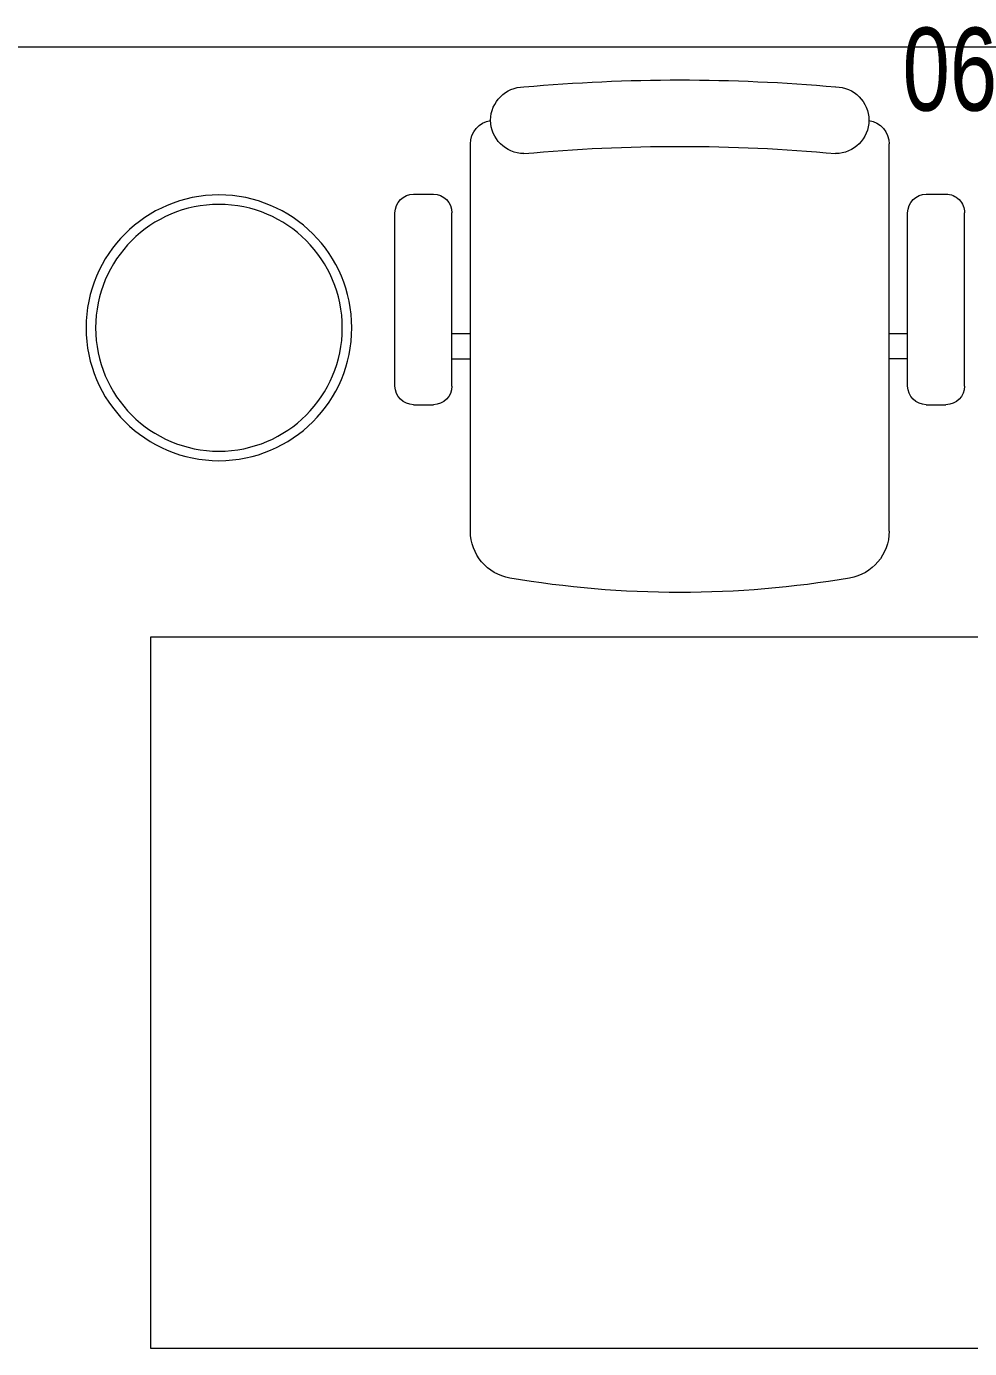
# Model space of a CAD drawing. Header units: inches. Extents: x -501855 to 57169, y -29325 to 19878.
# Drawn here: x 15924 to 16918, y -5539 to -4146 of the extents above; entities that cross this region are included whole.
import ezdxf

# ---------------------------------------------------------------- set-up
doc = ezdxf.new("R2010")
doc.units = ezdxf.units.IN
doc.header["$LTSCALE"] = 25
doc.header["$MEASUREMENT"] = 0
doc.linetypes.add('DASHDOT', pattern=[25.4, 12.7, -6.35, 0, -6.35])
doc.layers.get('0').update_dxf_attribs({"color": 8})
for name, color, linetype, lineweight in [('00-Ground Floor$0$72_EGR_EQP_TAG', 142, 'Continuous', 5), ('00-Ground Floor$0$LOADING', 253, 'Continuous', 5), ('00-Ground Floor$0$NEW Wall', 166, 'Continuous', 5), ('00-Ground Floor$0$Walls', 251, 'Continuous', 5), ('E-LITE-CLNG-CNDT', 6, 'DASHDOT', 35)]:
    doc.layers.add(name, color=color, linetype=linetype, lineweight=lineweight)
doc.styles.add('00-Ground Floor$0$X3G_ENTITY_257CFD', font='swisscl.ttf', dxfattribs={"height": 200})

# ---------------------------------------------------------------- blocks, each defined once
blk = doc.blocks.new('00-Ground Floor$0$WM00001-P')
at = {"layer": '00-Ground Floor$0$LOADING'}
for radius in [0.14, 0.13]:
    blk.add_circle((0, 0), radius, dxfattribs=at)
blk = doc.blocks.new('*X154')
at = {"color": 0}
for p, q in [((5, 3), (5, 3)), ((5, 3), (5, 3)), ((5, 3), (5, 3)), ((5, 3), (5, 3)), ((5, 3), (5, 3)), ((5, 3), (5, 3)), ((5, 3), (5, 3)), ((5, 3), (5, 3)), ((5, 3), (5, 3)), ((5, 3), (5, 3)), ((5, 3), (5, 3)), ((5, 3), (5, 3)), ((5, 3), (5, 3)), ((5, 3), (5, 3)), ((5, 3), (5, 3)), ((5, 3), (5, 3)), ((5, 3), (5, 3)), ((5, 3), (5, 3)), ((5, 3), (5, 3)), ((5, 3), (5, 3)), ((5, 3), (5, 3)), ((5, 3), (5, 3)), ((5, 3), (5, 3)), ((5, 3), (5, 3)), ((5, 3), (5, 3)), ((5, 3), (5, 3)), ((5, 3), (5, 3)), ((5, 3), (5, 3)), ((5, 3), (5, 3)), ((5, 3), (5, 3)), ((5, 3), (5, 3)), ((5, 3), (5, 3)), ((5, 3), (5, 3)), ((5, 3), (5, 3)), ((5, 3), (5, 3)), ((5, 3), (5, 3)), ((5, 3), (5, 3)), ((5, 3), (5, 3)), ((5, 3), (5, 3)), ((5, 3), (5, 3)), ((5, 3), (5, 3)), ((5, 3), (5, 3)), ((5, 3), (5, 3)), ((5, 3), (5, 3)), ((5, 3), (5, 3)), ((5, 3), (5, 3)), ((5, 3), (5, 3)), ((5, 3), (5, 3)), ((5, 3), (5, 3)), ((5, 3), (5, 3)), ((5, 3), (5, 3)), ((5, 3), (5, 3)), ((5, 3), (5, 3)), ((5, 3), (5, 3)), ((5, 3), (5, 3)), ((5, 3), (5, 3)), ((5, 3), (5, 3)), ((5, 3), (5, 3)), ((5, 3), (5, 3)), ((5, 3), (5, 3)), ((5, 3), (5, 3)), ((5, 3), (5, 3)), ((5, 3), (5, 3)), ((5, 3), (5, 3)), ((5, 3), (5, 3)), ((5, 3), (5, 3)), ((6, 3), (5, 3)), ((5, 3), (5, 3)), ((6, 3), (5, 3)), ((5, 3), (5, 3)), ((6, 3), (5, 3)), ((5, 3), (5, 3)), ((6, 3), (5, 3)), ((5, 3), (5, 3)), ((5, 3), (5, 3)), ((5, 3), (5, 3)), ((5, 3), (5, 3)), ((5, 3), (5, 3)), ((5, 3), (5, 3)), ((5, 3), (5, 3)), ((5, 3), (5, 3)), ((5, 3), (5, 3)), ((5, 3), (5, 3)), ((5, 3), (5, 3)), ((5, 3), (5, 3)), ((5, 3), (5, 3)), ((5, 3), (5, 3)), ((5, 3), (5, 3)), ((5, 3), (5, 3)), ((5, 3), (5, 3)), ((5, 3), (5, 3)), ((5, 3), (5, 3)), ((5, 3), (5, 3)), ((5, 3), (5, 3)), ((5, 3), (5, 3)), ((5, 3), (5, 3)), ((6, 3), (6, 3)), ((6, 3), (6, 3)), ((6, 3), (6, 3)), ((6, 3), (6, 3)), ((6, 3), (6, 3)), ((6, 3), (6, 3)), ((6, 3), (6, 3)), ((6, 3), (6, 3)), ((6, 3), (6, 3)), ((6, 3), (6, 3)), ((6, 3), (6, 3)), ((6, 3), (6, 3)), ((6, 3), (6, 3)), ((6, 3), (6, 3)), ((6, 3), (6, 3)), ((6, 3), (6, 3)), ((6, 3), (6, 3)), ((6, 3), (6, 3)), ((6, 3), (6, 3)), ((6, 3), (6, 3)), ((6, 3), (6, 3)), ((6, 3), (6, 3)), ((6, 3), (6, 3)), ((6, 3), (6, 3)), ((6, 3), (6, 3)), ((6, 3), (6, 3)), ((6, 3), (6, 3)), ((6, 3), (6, 3)), ((6, 3), (6, 3)), ((6, 3), (6, 3)), ((6, 3), (6, 3)), ((6, 3), (6, 3)), ((6, 3), (6, 3)), ((6, 3), (6, 3)), ((6, 3), (6, 3)), ((6, 3), (6, 3)), ((6, 3), (6, 3)), ((6, 3), (6, 3)), ((6, 3), (6, 3)), ((6, 3), (6, 3)), ((6, 3), (6, 3)), ((6, 3), (6, 3)), ((6, 3), (6, 3)), ((6, 3), (6, 3)), ((6, 3), (6, 3)), ((6, 3), (6, 3)), ((6, 3), (6, 3)), ((6, 3), (6, 3)), ((6, 3), (6, 3)), ((6, 3), (6, 3)), ((6, 3), (6, 3)), ((6, 3), (6, 3)), ((6, 3), (6, 3)), ((6, 3), (6, 3)), ((6, 3), (6, 3)), ((6, 3), (6, 3)), ((6, 3), (6, 3)), ((6, 3), (6, 3)), ((6, 3), (6, 3)), ((6, 3), (6, 3)), ((6, 3), (6, 3)), ((6, 3), (6, 3)), ((6, 3), (6, 3)), ((6, 3), (6, 3)), ((6, 3), (6, 3)), ((6, 3), (6, 3)), ((6, 3), (6, 3)), ((6, 3), (6, 3)), ((6, 3), (6, 3)), ((6, 3), (6, 3)), ((6, 3), (6, 3)), ((6, 3), (6, 3)), ((6, 3), (6, 3)), ((6, 3), (6, 3)), ((6, 3), (6, 3)), ((6, 3), (6, 3)), ((6, 3), (6, 3)), ((6, 3), (6, 3)), ((6, 3), (6, 3)), ((6, 3), (6, 3)), ((6, 3), (6, 3)), ((6, 3), (6, 3)), ((6, 3), (6, 3)), ((6, 3), (6, 3)), ((6, 3), (6, 3)), ((6, 3), (6, 3)), ((6, 3), (6, 3)), ((6, 3), (6, 3)), ((6, 3), (6, 3)), ((6, 3), (6, 3)), ((6, 3), (6, 3)), ((6, 3), (6, 3)), ((6, 3), (6, 3)), ((6, 3), (6, 3)), ((6, 3), (6, 3)), ((6, 3), (6, 3)), ((6, 3), (6, 3)), ((6, 3), (6, 3)), ((6, 3), (6, 3)), ((6, 3), (6, 3)), ((6, 3), (6, 3)), ((6, 3), (6, 3)), ((6, 3), (6, 3)), ((6, 3), (6, 3)), ((6, 3), (6, 3)), ((6, 3), (6, 3)), ((6, 3), (6, 3)), ((6, 3), (6, 3)), ((6, 3), (6, 3)), ((6, 3), (6, 3)), ((6, 3), (6, 3)), ((6, 3), (6, 3)), ((6, 3), (6, 3)), ((6, 3), (6, 3)), ((6, 3), (6, 3)), ((6, 3), (6, 3)), ((6, 3), (6, 3)), ((6, 3), (6, 3)), ((6, 3), (6, 3)), ((6, 3), (6, 3)), ((6, 3), (6, 3)), ((6, 3), (6, 3)), ((6, 3), (6, 3)), ((6, 3), (6, 3)), ((6, 3), (6, 3)), ((6, 3), (6, 3)), ((6, 3), (6, 3)), ((6, 3), (6, 3)), ((6, 3), (6, 3)), ((6, 3), (6, 3)), ((6, 3), (6, 3)), ((6, 3), (6, 3)), ((6, 3), (6, 3)), ((6, 3), (6, 3)), ((6, 3), (6, 3)), ((6, 3), (6, 3)), ((6, 3), (6, 3)), ((6, 3), (6, 3)), ((6, 3), (6, 3)), ((6, 3), (6, 3)), ((6, 3), (6, 3)), ((6, 3), (6, 3)), ((6, 3), (6, 3)), ((6, 3), (6, 3)), ((6, 3), (6, 3)), ((6, 3), (6, 3)), ((6, 3), (6, 3)), ((6, 3), (6, 3)), ((6, 3), (6, 3)), ((6, 3), (6, 3)), ((6, 3), (6, 3)), ((6, 3), (6, 3)), ((6, 3), (6, 3)), ((6, 3), (6, 3)), ((6, 3), (6, 3)), ((6, 3), (6, 3)), ((6, 3), (6, 3)), ((6, 3), (6, 3)), ((6, 3), (6, 3)), ((6, 3), (6, 3)), ((6, 3), (6, 3)), ((6, 3), (6, 3)), ((6, 3), (6, 3)), ((6, 3), (6, 3)), ((6, 3), (6, 3)), ((6, 3), (6, 3)), ((6, 3), (6, 3)), ((6, 3), (6, 3)), ((6, 3), (6, 3)), ((6, 3), (6, 3)), ((6, 3), (6, 3)), ((6, 3), (6, 3)), ((6, 3), (6, 3)), ((6, 3), (6, 3)), ((6, 3), (6, 3)), ((6, 3), (6, 3)), ((6, 3), (6, 3)), ((6, 3), (6, 3)), ((6, 3), (6, 3)), ((6, 3), (6, 3)), ((6, 3), (6, 3)), ((6, 3), (6, 3)), ((6, 3), (6, 3)), ((6, 3), (6, 3)), ((6, 3), (6, 3)), ((6, 3), (6, 3)), ((6, 3), (6, 3)), ((6, 3), (6, 3)), ((6, 3), (6, 3)), ((6, 3), (6, 3)), ((6, 3), (6, 3)), ((6, 3), (6, 3)), ((6, 3), (6, 3)), ((6, 3), (6, 3)), ((6, 3), (6, 3)), ((6, 3), (6, 3)), ((6, 3), (6, 3)), ((6, 3), (6, 3)), ((6, 3), (6, 3)), ((6, 3), (6, 3)), ((6, 3), (6, 3)), ((6, 3), (6, 3)), ((6, 3), (6, 3)), ((6, 3), (6, 3)), ((6, 3), (5, 3)), ((6, 3), (5, 3)), ((6, 3), (5, 3)), ((6, 3), (5, 3)), ((6, 3), (5, 3)), ((6, 3), (6, 3)), ((6, 3), (6, 3)), ((6, 3), (6, 3)), ((6, 3), (6, 3)), ((6, 3), (6, 3)), ((6, 3), (6, 3)), ((6, 3), (6, 3)), ((6, 3), (6, 3)), ((6, 3), (6, 3)), ((6, 3), (6, 3)), ((6, 3), (6, 3)), ((6, 3), (6, 3)), ((6, 3), (6, 3)), ((6, 3), (6, 3)), ((6, 3), (6, 3)), ((6, 3), (6, 3)), ((6, 3), (6, 3)), ((6, 3), (6, 3)), ((6, 3), (6, 3)), ((6, 3), (6, 3)), ((6, 3), (6, 3)), ((6, 3), (6, 3)), ((6, 3), (6, 3)), ((6, 3), (6, 3)), ((6, 3), (6, 3)), ((6, 3), (6, 3)), ((6, 3), (6, 3)), ((6, 3), (6, 3)), ((6, 3), (6, 3)), ((6, 3), (6, 3)), ((6, 3), (6, 3)), ((6, 3), (6, 3)), ((6, 3), (6, 3)), ((6, 3), (6, 3)), ((6, 3), (6, 3)), ((6, 3), (6, 3)), ((6, 3), (6, 3)), ((6, 3), (6, 3)), ((6, 3), (6, 3)), ((6, 3), (6, 3)), ((6, 3), (6, 3)), ((6, 3), (6, 3)), ((6, 3), (6, 3)), ((6, 3), (6, 3)), ((6, 3), (6, 3)), ((6, 3), (6, 3)), ((6, 3), (6, 3)), ((6, 3), (6, 3)), ((6, 3), (6, 3)), ((6, 3), (6, 3)), ((6, 3), (6, 3)), ((6, 3), (6, 3)), ((6, 3), (6, 3)), ((6, 3), (6, 3)), ((6, 3), (6, 3)), ((6, 3), (6, 3)), ((6, 3), (6, 3)), ((6, 3), (6, 3)), ((6, 3), (6, 3)), ((6, 3), (6, 3)), ((6, 3), (6, 3)), ((6, 3), (6, 3)), ((6, 3), (6, 3)), ((6, 3), (6, 3)), ((6, 3), (6, 3)), ((6, 3), (6, 3)), ((6, 3), (6, 3)), ((6, 3), (6, 3)), ((6, 3), (6, 3)), ((6, 3), (6, 3)), ((6, 3), (6, 3)), ((6, 3), (6, 3)), ((6, 3), (6, 3)), ((6, 3), (6, 3)), ((6, 3), (6, 3)), ((6, 3), (6, 3)), ((6, 3), (6, 3)), ((6, 3), (6, 3)), ((6, 3), (6, 3)), ((6, 3), (6, 3)), ((6, 3), (6, 3)), ((6, 3), (6, 3)), ((6, 3), (6, 3)), ((6, 3), (6, 3)), ((6, 3), (6, 3)), ((6, 3), (6, 3)), ((6, 3), (6, 3)), ((6, 3), (6, 3)), ((6, 3), (6, 3)), ((6, 3), (6, 3)), ((6, 3), (6, 3)), ((6, 3), (6, 3)), ((6, 3), (6, 3)), ((6, 3), (6, 3)), ((6, 3), (6, 3)), ((6, 3), (6, 3)), ((6, 3), (6, 3)), ((6, 3), (6, 3)), ((6, 3), (6, 3)), ((6, 3), (6, 3)), ((6, 3), (6, 3)), ((6, 3), (6, 3)), ((6, 3), (6, 3)), ((6, 3), (6, 3)), ((6, 3), (6, 3)), ((6, 3), (6, 3)), ((6, 3), (6, 3)), ((6, 3), (6, 3)), ((6, 3), (6, 3)), ((6, 3), (6, 3)), ((6, 3), (6, 3)), ((6, 3), (6, 3)), ((6, 3), (6, 3)), ((6, 3), (6, 3)), ((6, 3), (6, 3)), ((6, 3), (6, 3)), ((6, 3), (6, 3)), ((6, 3), (6, 3)), ((6, 3), (6, 3)), ((6, 3), (6, 3)), ((6, 3), (6, 3)), ((6, 3), (6, 3)), ((6, 3), (6, 3)), ((6, 3), (6, 3)), ((6, 3), (6, 3)), ((6, 3), (6, 3)), ((6, 3), (6, 3)), ((6, 3), (6, 3)), ((6, 3), (6, 3)), ((6, 3), (6, 3)), ((6, 3), (6, 3)), ((6, 3), (6, 3)), ((6, 3), (6, 3)), ((6, 3), (6, 3)), ((6, 3), (6, 3)), ((6, 3), (6, 3)), ((6, 3), (6, 3)), ((6, 3), (6, 3)), ((6, 3), (6, 3)), ((6, 3), (6, 3)), ((6, 3), (6, 3)), ((6, 3), (6, 3)), ((6, 3), (6, 3)), ((6, 3), (6, 3)), ((6, 3), (6, 3)), ((6, 3), (6, 3)), ((6, 3), (6, 3)), ((6, 3), (6, 3)), ((6, 3), (6, 3)), ((6, 3), (6, 3)), ((6, 3), (6, 3)), ((6, 3), (6, 3)), ((6, 3), (6, 3)), ((6, 3), (6, 3)), ((6, 3), (6, 3)), ((6, 3), (6, 3)), ((6, 3), (6, 3)), ((6, 3), (6, 3)), ((6, 3), (6, 3)), ((6, 3), (6, 3)), ((6, 3), (6, 3)), ((6, 3), (6, 3)), ((6, 3), (6, 3)), ((6, 3), (6, 3)), ((6, 3), (6, 3)), ((6, 3), (6, 3)), ((6, 3), (6, 3)), ((6, 3), (6, 3)), ((6, 3), (6, 3)), ((6, 3), (6, 3)), ((6, 3), (6, 3)), ((6, 3), (6, 3)), ((6, 3), (6, 3)), ((6, 3), (6, 3)), ((6, 3), (6, 3)), ((6, 3), (6, 3)), ((6, 3), (6, 3)), ((6, 3), (6, 3)), ((6, 3), (6, 3)), ((6, 3), (6, 3)), ((6, 3), (6, 3)), ((6, 3), (6, 3)), ((6, 3), (6, 3)), ((6, 3), (6, 3)), ((6, 3), (6, 3)), ((6, 3), (6, 3)), ((6, 3), (6, 3)), ((6, 3), (6, 3)), ((6, 3), (6, 3)), ((6, 3), (6, 3)), ((6, 3), (6, 3)), ((6, 3), (6, 3)), ((6, 3), (6, 3)), ((6, 3), (6, 3)), ((6, 3), (6, 3)), ((6, 3), (6, 3)), ((6, 3), (6, 3)), ((6, 3), (6, 3)), ((6, 3), (6, 3)), ((6, 3), (6, 3)), ((6, 3), (6, 3)), ((6, 3), (6, 3)), ((6, 3), (6, 3)), ((6, 3), (6, 3)), ((6, 3), (6, 3)), ((6, 3), (6, 3)), ((6, 3), (6, 3)), ((6, 3), (6, 3)), ((6, 3), (6, 3)), ((6, 3), (6, 3)), ((6, 3), (6, 3)), ((6, 3), (6, 3)), ((6, 3), (6, 3)), ((6, 3), (6, 3)), ((6, 3), (6, 3)), ((6, 3), (6, 3)), ((6, 3), (6, 3)), ((6, 3), (6, 3)), ((6, 3), (6, 3)), ((6, 3), (6, 3)), ((6, 3), (6, 3)), ((6, 3), (6, 3)), ((6, 3), (6, 3)), ((6, 3), (6, 3)), ((6, 3), (6, 3)), ((6, 3), (6, 3)), ((6, 3), (6, 3)), ((6, 3), (6, 3)), ((6, 3), (6, 3)), ((6, 3), (6, 3)), ((6, 3), (6, 3)), ((6, 3), (6, 3)), ((6, 3), (6, 3)), ((6, 3), (6, 3)), ((6, 3), (6, 3)), ((6, 3), (6, 3)), ((6, 3), (6, 3)), ((6, 3), (6, 3)), ((6, 3), (6, 3)), ((6, 3), (6, 3)), ((6, 3), (6, 3)), ((6, 3), (6, 3)), ((6, 3), (6, 3)), ((6, 3), (6, 3)), ((6, 3), (6, 3)), ((6, 3), (6, 3)), ((6, 3), (6, 3)), ((6, 3), (6, 3)), ((6, 3), (6, 3)), ((6, 3), (6, 3)), ((6, 3), (6, 3)), ((6, 3), (6, 3)), ((6, 3), (6, 3)), ((6, 3), (6, 3)), ((6, 3), (6, 3)), ((6, 3), (6, 3)), ((6, 3), (6, 3)), ((6, 3), (6, 3)), ((6, 3), (6, 3)), ((6, 3), (6, 3)), ((6, 3), (6, 3)), ((6, 3), (6, 3)), ((6, 3), (6, 3)), ((6, 3), (6, 3)), ((6, 3), (6, 3)), ((6, 3), (6, 3)), ((6, 3), (6, 3)), ((6, 3), (6, 3)), ((6, 3), (6, 3)), ((6, 3), (6, 3)), ((6, 3), (6, 3)), ((6, 3), (6, 3)), ((6, 3), (6, 3)), ((6, 3), (6, 3)), ((6, 3), (6, 3)), ((6, 3), (6, 3)), ((6, 3), (6, 3)), ((6, 3), (6, 3)), ((6, 3), (6, 3)), ((6, 3), (6, 3)), ((6, 3), (6, 3)), ((6, 3), (6, 3)), ((6, 3), (6, 3)), ((6, 3), (6, 3)), ((6, 3), (6, 3)), ((6, 3), (6, 3)), ((6, 3), (6, 3)), ((6, 3), (6, 3)), ((6, 3), (6, 3)), ((6, 3), (6, 3)), ((6, 3), (6, 3)), ((6, 3), (6, 3)), ((6, 3), (6, 3)), ((6, 3), (6, 3)), ((6, 3), (6, 3)), ((6, 3), (6, 3)), ((6, 3), (6, 3)), ((6, 3), (6, 3)), ((6, 3), (6, 3)), ((6, 3), (6, 3)), ((6, 3), (6, 3)), ((6, 3), (6, 3)), ((6, 3), (6, 3)), ((6, 3), (6, 3)), ((6, 3), (6, 3)), ((6, 3), (6, 3)), ((6, 3), (6, 3)), ((6, 3), (6, 3)), ((6, 3), (6, 3)), ((6, 3), (6, 3)), ((6, 3), (6, 3)), ((6, 3), (6, 3)), ((6, 3), (6, 3)), ((6, 3), (6, 3)), ((6, 3), (6, 3)), ((6, 3), (6, 3)), ((6, 3), (6, 3))]:
    blk.add_line(p, q, dxfattribs=at)
blk = doc.blocks.new('*X155')
at = {"color": 0}
for p, q in [((13, 1), (13, 1)), ((13, 1), (13, 1)), ((13, 1), (13, 1)), ((13, 1), (13, 1)), ((13, 1), (13, 1)), ((13, 1), (13, 1)), ((13, 1), (13, 1)), ((13, 1), (13, 1)), ((13, 1), (13, 1)), ((13, 1), (13, 1)), ((13, 1), (13, 1)), ((13, 1), (13, 1)), ((13, 1), (13, 1)), ((13, 1), (13, 1)), ((13, 1), (13, 1)), ((13, 1), (14, 1)), ((13, 1), (14, 1)), ((13, 1), (14, 1)), ((13, 1), (13, 1)), ((13, 1), (13, 1)), ((13, 1), (13, 1)), ((13, 1), (13, 1)), ((13, 1), (13, 1)), ((13, 1), (13, 1)), ((13, 1), (13, 1)), ((13, 1), (13, 1)), ((13, 1), (13, 1)), ((13, 1), (13, 1)), ((13, 1), (13, 1)), ((13, 1), (13, 1)), ((13, 1), (13, 1)), ((13, 1), (13, 1)), ((13, 1), (13, 1)), ((13, 1), (13, 1)), ((13, 1), (13, 1)), ((13, 1), (13, 1)), ((13, 1), (13, 1)), ((13, 1), (13, 1)), ((13, 1), (13, 1)), ((13, 1), (13, 1)), ((13, 1), (13, 1)), ((13, 1), (13, 1)), ((13, 1), (13, 1)), ((13, 1), (13, 1)), ((13, 1), (13, 1)), ((13, 1), (13, 1)), ((13, 1), (13, 1)), ((13, 1), (13, 1)), ((13, 1), (13, 1)), ((13, 1), (13, 1)), ((13, 1), (13, 1)), ((13, 1), (13, 1)), ((13, 1), (13, 1)), ((13, 1), (13, 1)), ((13, 1), (13, 1)), ((13, 1), (13, 1)), ((13, 1), (13, 1)), ((13, 1), (13, 1)), ((13, 1), (13, 1)), ((13, 1), (13, 1)), ((13, 1), (13, 1)), ((13, 1), (13, 1)), ((13, 1), (13, 1)), ((13, 1), (13, 1)), ((13, 1), (13, 1)), ((13, 1), (13, 1)), ((13, 1), (13, 1)), ((13, 1), (13, 1)), ((13, 1), (13, 1)), ((13, 1), (13, 1)), ((13, 1), (13, 1)), ((13, 1), (13, 1)), ((13, 1), (13, 1)), ((13, 1), (13, 1)), ((13, 1), (13, 1)), ((13, 1), (13, 1)), ((13, 1), (13, 1)), ((13, 1), (13, 1)), ((13, 1), (13, 1)), ((13, 1), (13, 1)), ((13, 1), (13, 1)), ((13, 1), (13, 1)), ((13, 1), (13, 1)), ((13, 1), (13, 1)), ((13, 1), (13, 1)), ((13, 1), (13, 1)), ((13, 1), (13, 1)), ((13, 1), (13, 1)), ((13, 1), (13, 1)), ((13, 1), (13, 1)), ((13, 1), (13, 1)), ((13, 1), (13, 1)), ((13, 1), (13, 1)), ((13, 1), (13, 1)), ((13, 1), (13, 1)), ((13, 1), (13, 1)), ((13, 1), (13, 1)), ((13, 1), (13, 1)), ((13, 1), (13, 1)), ((13, 1), (13, 1)), ((13, 1), (13, 1)), ((13, 1), (13, 1)), ((13, 1), (13, 1)), ((13, 1), (13, 1)), ((13, 1), (13, 1)), ((13, 1), (13, 1)), ((13, 1), (13, 1)), ((13, 1), (13, 1)), ((13, 1), (13, 1)), ((13, 1), (13, 1)), ((13, 1), (13, 1)), ((13, 1), (13, 1)), ((13, 1), (13, 1)), ((13, 1), (13, 1)), ((13, 1), (13, 1)), ((13, 1), (13, 1)), ((13, 1), (13, 1)), ((13, 1), (13, 1)), ((13, 1), (13, 1)), ((13, 1), (13, 1)), ((13, 1), (13, 1)), ((13, 1), (13, 1)), ((13, 1), (13, 1)), ((13, 1), (14, 1)), ((13, 0), (13, 0)), ((13, 0), (13, 0)), ((13, 0), (13, 0)), ((13, 0), (13, 0)), ((13, 0), (13, 0)), ((13, 0), (13, 0)), ((13, 0), (13, 0)), ((13, 0), (13, 0)), ((13, 0), (13, 0)), ((13, 0), (13, 0)), ((13, 0), (13, 0)), ((13, 0), (13, 0)), ((13, 0), (13, 0)), ((13, 0), (13, 0)), ((13, 0), (13, 0)), ((13, 0), (13, 0)), ((13, 0), (13, 0)), ((13, 0), (13, 0)), ((13, 0), (13, 0)), ((13, 0), (13, 0)), ((13, 0), (13, 0)), ((13, 0), (13, 0)), ((13, 0), (13, 0)), ((13, 0), (13, 0)), ((13, 0), (13, 0)), ((13, 0), (13, 0)), ((13, 0), (13, 0)), ((13, 0), (13, 0)), ((13, 0), (13, 0)), ((13, 0), (13, 0)), ((13, 0), (13, 0)), ((13, 0), (13, 0)), ((13, 0), (13, 0)), ((13, 0), (13, 0)), ((13, 0), (13, 0)), ((13, 0), (13, 0)), ((13, 0), (13, 0)), ((13, 0), (13, 0)), ((13, 0), (13, 0)), ((13, 0), (13, 0)), ((13, 0), (13, 0)), ((13, 0), (13, 0)), ((13, 0), (13, 0)), ((13, 0), (13, 0)), ((13, 0), (13, 0)), ((13, 0), (13, 0)), ((13, 0), (13, 0)), ((13, 0), (13, 0)), ((13, 0), (14, 0)), ((13, 0), (14, 0)), ((13, 0), (13, 0)), ((13, 0), (14, 0)), ((14, 1), (14, 1)), ((14, 1), (14, 1)), ((14, 1), (14, 1)), ((14, 1), (14, 1)), ((14, 1), (14, 1)), ((14, 1), (14, 1)), ((14, 1), (14, 1)), ((14, 1), (14, 1)), ((14, 1), (14, 1)), ((14, 1), (14, 1)), ((14, 1), (14, 1)), ((14, 1), (14, 1)), ((14, 1), (14, 1)), ((14, 1), (14, 1)), ((14, 1), (14, 1)), ((14, 1), (14, 1)), ((14, 1), (14, 1)), ((14, 1), (14, 1)), ((14, 1), (14, 1)), ((14, 1), (14, 1)), ((14, 1), (14, 1)), ((14, 1), (14, 1)), ((14, 1), (14, 1)), ((14, 1), (14, 1)), ((14, 1), (14, 1)), ((14, 1), (14, 1)), ((14, 1), (14, 1)), ((14, 1), (14, 1)), ((14, 1), (14, 1)), ((14, 1), (14, 1)), ((14, 1), (14, 1)), ((14, 1), (14, 1)), ((14, 1), (14, 1)), ((14, 1), (14, 1)), ((14, 1), (14, 1)), ((14, 1), (14, 1)), ((14, 1), (14, 1)), ((14, 1), (14, 1)), ((14, 1), (14, 1)), ((14, 1), (14, 1)), ((14, 1), (14, 1)), ((14, 1), (14, 1)), ((14, 1), (14, 1)), ((14, 1), (14, 1)), ((14, 1), (14, 1)), ((14, 1), (14, 1)), ((14, 1), (14, 1)), ((14, 1), (14, 1)), ((14, 1), (14, 1)), ((14, 1), (14, 1)), ((14, 1), (14, 1)), ((14, 1), (14, 1)), ((14, 1), (14, 1)), ((14, 1), (14, 1)), ((14, 1), (14, 1)), ((14, 1), (14, 1)), ((14, 1), (14, 1)), ((14, 1), (14, 1)), ((14, 1), (14, 1)), ((14, 1), (14, 1)), ((14, 1), (14, 1)), ((14, 1), (14, 1)), ((14, 1), (14, 1)), ((14, 1), (14, 1)), ((14, 1), (14, 1)), ((14, 1), (14, 1)), ((14, 1), (14, 1)), ((14, 1), (14, 1)), ((14, 1), (14, 1)), ((14, 1), (14, 1)), ((14, 1), (14, 1)), ((14, 1), (14, 1)), ((14, 1), (14, 1)), ((14, 1), (14, 1)), ((14, 1), (14, 1)), ((14, 1), (14, 1)), ((14, 1), (14, 1)), ((14, 1), (14, 1)), ((14, 1), (14, 1)), ((14, 1), (14, 1)), ((14, 1), (14, 1)), ((14, 1), (14, 1)), ((14, 1), (14, 1)), ((14, 1), (14, 1)), ((14, 1), (14, 1)), ((14, 1), (14, 1)), ((14, 1), (14, 1)), ((14, 1), (14, 1)), ((14, 1), (14, 1)), ((14, 1), (14, 1)), ((14, 1), (14, 1)), ((14, 1), (14, 1)), ((14, 1), (14, 1)), ((14, 1), (14, 1)), ((14, 0), (14, 0)), ((14, 0), (14, 0)), ((14, 0), (14, 0)), ((14, 0), (14, 0)), ((14, 0), (14, 0)), ((14, 0), (14, 0)), ((14, 0), (14, 0)), ((14, 0), (14, 0)), ((14, 0), (14, 0)), ((14, 0), (14, 0)), ((14, 0), (14, 0)), ((14, 0), (14, 0)), ((14, 0), (14, 0)), ((14, 0), (14, 0)), ((14, 0), (14, 0)), ((14, 0), (14, 0)), ((14, 0), (14, 0)), ((14, 0), (14, 0)), ((14, 0), (14, 0)), ((14, 0), (14, 0)), ((14, 0), (14, 0)), ((14, 0), (14, 0)), ((14, 0), (14, 0)), ((14, 0), (14, 0)), ((14, 0), (14, 0)), ((14, 0), (14, 0)), ((14, 0), (14, 0)), ((14, 0), (14, 0)), ((14, 0), (14, 0)), ((14, 0), (14, 0)), ((14, 0), (14, 0)), ((14, 0), (14, 0)), ((14, 0), (14, 0)), ((14, 0), (14, 0)), ((14, 0), (14, 0)), ((14, 0), (14, 0)), ((14, 0), (14, 0)), ((14, 0), (14, 0)), ((14, 0), (14, 0)), ((14, 0), (14, 0)), ((14, 0), (14, 0)), ((14, 0), (14, 0)), ((14, 0), (14, 0)), ((14, 0), (14, 0)), ((14, 0), (14, 0)), ((14, 0), (14, 0)), ((14, 0), (14, 0)), ((14, 0), (14, 0)), ((13, 0), (13, 0)), ((13, 0), (14, 0)), ((13, 0), (13, 0)), ((13, 0), (14, 0)), ((13, 0), (13, 0)), ((13, 0), (14, 0)), ((13, 0), (13, 0)), ((13, 0), (13, 0)), ((13, 0), (13, 0)), ((13, 0), (13, 0)), ((13, 0), (14, 0)), ((13, 0), (13, 0)), ((13, 0), (14, 0)), ((13, 0), (13, 0)), ((13, 0), (14, 0)), ((13, 0), (13, 0)), ((13, 0), (14, 0)), ((13, 0), (13, 0)), ((13, 0), (14, 0)), ((13, 0), (13, 0)), ((13, 0), (14, 0)), ((13, 0), (13, 0)), ((13, 0), (14, 0)), ((13, 0), (13, 0)), ((13, 0), (13, 0)), ((13, 0), (13, 0)), ((13, 0), (14, 0)), ((13, 0), (13, 0)), ((13, 0), (14, 0)), ((13, 0), (13, 0)), ((13, 0), (14, 0)), ((13, 0), (13, 0)), ((13, 0), (14, 0)), ((13, 0), (13, 0)), ((13, 0), (13, 0)), ((13, 0), (13, 0)), ((13, 0), (13, 0)), ((13, 0), (13, 0)), ((13, 0), (13, 0)), ((13, 0), (13, 0)), ((13, 0), (13, 0)), ((13, 0), (13, 0)), ((13, 0), (13, 0)), ((13, 0), (13, 0)), ((13, 0), (13, 0)), ((13, 0), (13, 0)), ((13, 0), (13, 0)), ((13, 0), (13, 0)), ((13, 0), (13, 0)), ((13, 0), (13, 0)), ((13, 0), (13, 0)), ((13, 0), (13, 0)), ((13, 0), (13, 0)), ((13, 0), (13, 0)), ((13, 0), (13, 0)), ((13, 0), (13, 0)), ((13, 0), (13, 0)), ((13, 0), (13, 0)), ((13, 0), (13, 0)), ((13, 0), (13, 0)), ((13, 0), (13, 0)), ((13, 0), (13, 0)), ((13, 0), (13, 0)), ((13, 0), (13, 0)), ((13, -1), (13, -1)), ((13, -1), (13, -1)), ((13, -1), (13, -1)), ((13, -1), (13, -1)), ((13, -1), (13, -1)), ((13, -1), (14, -1)), ((13, -1), (13, -1)), ((14, 0), (14, 0)), ((14, 0), (14, 0)), ((14, 0), (14, 0)), ((14, 0), (14, 0)), ((14, 0), (14, 0)), ((14, 0), (14, 0)), ((14, 0), (14, 0)), ((14, 0), (14, 0)), ((14, 0), (14, 0)), ((14, 0), (14, 0)), ((14, 0), (14, 0)), ((14, 0), (14, 0)), ((14, 0), (14, 0)), ((14, 0), (14, 0)), ((14, 0), (14, 0)), ((13, 0), (14, 0)), ((14, 0), (14, 0)), ((14, 0), (14, 0)), ((14, 0), (14, 0)), ((14, 0), (14, 0)), ((14, 0), (14, 0)), ((14, 0), (14, 0)), ((14, 0), (14, 0)), ((14, 0), (14, 0)), ((14, 0), (14, 0)), ((14, 0), (14, 0)), ((14, 0), (14, 0)), ((14, 0), (14, 0)), ((14, 0), (14, 0)), ((14, 0), (14, 0)), ((14, 0), (14, 0)), ((14, 0), (14, 0)), ((14, 0), (14, 0)), ((14, 0), (14, 0)), ((14, 0), (14, 0)), ((14, 0), (14, 0)), ((14, 0), (14, 0)), ((14, 0), (14, 0)), ((14, 0), (14, 0)), ((14, 0), (14, 0)), ((14, 0), (14, 0)), ((14, 0), (14, 0)), ((14, 0), (14, 0)), ((14, 0), (14, 0)), ((14, 0), (14, 0)), ((14, 0), (14, 0)), ((14, 0), (14, 0)), ((14, 0), (14, 0)), ((14, 0), (14, 0)), ((14, 0), (14, 0)), ((14, -1), (14, -1)), ((14, -1), (14, -1)), ((14, -1), (14, -1)), ((14, -1), (14, -1)), ((14, -1), (14, -1))]:
    blk.add_line(p, q, dxfattribs=at)
blk = doc.blocks.new('00-Ground Floor$0$GF21018-P')
at = {"color": 0}
for p, q in [((-0.2207, 0.4756), (-0.2207, 0.0675)), ((0.2205, 0.4756), (0.2205, 0.0675)), ((-0.2806, 0.3422), (-0.2598, 0.3422)), ((0.2596, 0.3422), (0.2804, 0.3422)), ((-0.3002, 0.3226), (-0.3002, 0.14)), ((-0.2402, 0.3226), (-0.2402, 0.14)), ((0.24, 0.3226), (0.24, 0.14)), ((0.3, 0.3226), (0.3, 0.14)), ((-0.2402, 0.2937), (-0.2207, 0.2937)), ((0.2205, 0.2937), (0.24, 0.2937)), ((-0.2402, 0.2671), (-0.2207, 0.2671)), ((0.2205, 0.2671), (0.24, 0.2671)), ((-0.2806, 0.1204), (-0.2598, 0.1204)), ((0.2596, 0.1204), (0.2804, 0.1204))]:
    blk.add_line(p, q, dxfattribs=at)
for points in [[(0.24, 0.2937), (0.24, 0.2937), (0.24, 0.2937), (0.24, 0.2937), (0.24, 0.2937), (0.24, 0.2937), (0.24, 0.2937), (0.24, 0.2937), (0.24, 0.2937), (0.24, 0.2937), (0.24, 0.2937), (0.24, 0.2937), (0.24, 0.2937), (0.24, 0.2937), (0.24, 0.2937), (0.24, 0.2937), (0.24, 0.2937), (0.24, 0.2937), (0.24, 0.2937), (0.24, 0.2937), (0.24, 0.2937), (0.24, 0.2937), (0.24, 0.2937), (0.24, 0.2937), (0.24, 0.2937), (0.24, 0.2937), (0.24, 0.2937), (0.24, 0.2937), (0.24, 0.2937), (0.24, 0.2937), (0.24, 0.2937), (0.24, 0.2937), (0.24, 0.2937), (0.24, 0.2937), (0.24, 0.2937), (0.24, 0.2937), (0.24, 0.2937), (0.24, 0.2937), (0.24, 0.2937), (0.24, 0.2937), (0.24, 0.2937), (0.24, 0.2937), (0.24, 0.2937), (0.24, 0.2937), (0.24, 0.2937), (0.24, 0.2937), (0.24, 0.2937), (0.24, 0.2937), (0.24, 0.2937), (0.24, 0.2937), (0.24, 0.2937), (0.24, 0.2937), (0.24, 0.2937), (0.24, 0.2937), (0.24, 0.2937), (0.24, 0.2937), (0.24, 0.2937), (0.24, 0.2937), (0.24, 0.2937), (0.24, 0.2937), (0.24, 0.2937), (0.24, 0.2937), (0.24, 0.2937), (0.24, 0.2937), (0.24, 0.2937), (0.24, 0.2937), (0.24, 0.2937), (0.24, 0.2937), (0.24, 0.2937), (0.24, 0.2937), (0.24, 0.2937), (0.24, 0.2937), (0.24, 0.2937), (0.24, 0.2937), (0.24, 0.2937), (0.24, 0.2937), (0.24, 0.2937), (0.24, 0.2937), (0.24, 0.2937), (0.24, 0.2937), (0.24, 0.2937), (0.24, 0.2937), (0.24, 0.2937), (0.24, 0.2937), (0.24, 0.2937), (0.24, 0.2937), (0.24, 0.2937), (0.24, 0.2937), (0.24, 0.2937), (0.24, 0.2937), (0.24, 0.2937), (0.24, 0.2937), (0.24, 0.2937), (0.24, 0.2937), (0.24, 0.2937), (0.24, 0.2937), (0.24, 0.2937), (0.24, 0.2937), (0.24, 0.2937), (0.24, 0.2937), (0.24, 0.2937), (0.24, 0.2937), (0.24, 0.2937), (0.24, 0.2937), (0.24, 0.2937), (0.24, 0.2937), (0.24, 0.2937), (0.24, 0.2937), (0.24, 0.2937), (0.24, 0.2937), (0.24, 0.2937), (0.24, 0.2937), (0.24, 0.2937), (0.24, 0.2937), (0.24, 0.2937), (0.24, 0.2937), (0.24, 0.2937), (0.24, 0.2937), (0.24, 0.2937), (0.24, 0.2937), (0.24, 0.2937), (0.24, 0.2937), (0.24, 0.2937), (0.24, 0.2937), (0.24, 0.2937), (0.24, 0.2937), (0.24, 0.2937), (0.24, 0.2937), (0.24, 0.2937), (0.24, 0.2937), (0.24, 0.2937), (0.24, 0.2937), (0.24, 0.2937), (0.24, 0.2937), (0.24, 0.2937), (0.24, 0.2937), (0.24, 0.2937), (0.24, 0.2937), (0.24, 0.2937), (0.24, 0.2937), (0.24, 0.2937), (0.24, 0.2937), (0.24, 0.2937), (0.24, 0.2937), (0.24, 0.2937), (0.24, 0.2937), (0.24, 0.2937), (0.24, 0.2937), (0.24, 0.2937), (0.24, 0.2937), (0.24, 0.2937), (0.24, 0.2937), (0.24, 0.2937), (0.24, 0.2937), (0.24, 0.2937), (0.24, 0.2937), (0.24, 0.2937), (0.24, 0.2937), (0.24, 0.2937), (0.24, 0.2937), (0.24, 0.2937), (0.24, 0.2937), (0.24, 0.2937), (0.24, 0.2937), (0.24, 0.2937), (0.24, 0.2937), (0.24, 0.2937), (0.24, 0.2937), (0.24, 0.2937), (0.24, 0.2937), (0.24, 0.2937), (0.24, 0.2937), (0.24, 0.2937), (0.24, 0.2937), (0.24, 0.2937), (0.24, 0.2937), (0.24, 0.2937), (0.24, 0.2937), (0.24, 0.2937), (0.24, 0.2937), (0.24, 0.2937), (0.24, 0.2937), (0.24, 0.2937), (0.24, 0.2937), (0.24, 0.2937), (0.24, 0.2937), (0.24, 0.2937), (0.24, 0.2937), (0.24, 0.2937), (0.24, 0.2937), (0.24, 0.2937), (0.24, 0.2937), (0.24, 0.2937), (0.24, 0.2937), (0.24, 0.2937), (0.24, 0.2937), (0.24, 0.2937), (0.24, 0.2937), (0.24, 0.2937), (0.24, 0.2937), (0.24, 0.2937), (0.24, 0.2937), (0.24, 0.2937), (0.24, 0.2937), (0.24, 0.2937), (0.24, 0.2937), (0.24, 0.2937), (0.24, 0.2937), (0.24, 0.2937), (0.24, 0.2937), (0.24, 0.2937), (0.24, 0.2937), (0.24, 0.2937), (0.24, 0.2937), (0.24, 0.2937), (0.24, 0.2937), (0.24, 0.2937), (0.24, 0.2937), (0.24, 0.2937), (0.24, 0.2937), (0.24, 0.2937), (0.24, 0.2937), (0.24, 0.2937), (0.24, 0.2937), (0.24, 0.2937), (0.24, 0.2937), (0.24, 0.2937), (0.24, 0.2937), (0.24, 0.2937), (0.24, 0.2937), (0.24, 0.2937), (0.24, 0.2937), (0.24, 0.2937), (0.24, 0.2937), (0.24, 0.2937), (0.24, 0.2937), (0.24, 0.2937), (0.24, 0.2937), (0.24, 0.2937), (0.24, 0.2937), (0.24, 0.2937), (0.24, 0.2937), (0.24, 0.2937), (0.24, 0.2937), (0.24, 0.2937), (0.24, 0.2937), (0.24, 0.2937), (0.24, 0.2937), (0.24, 0.2937), (0.24, 0.2937), (0.24, 0.2937), (0.24, 0.2937), (0.24, 0.2937), (0.24, 0.2937), (0.24, 0.2937), (0.24, 0.2937), (0.24, 0.2937), (0.24, 0.2937), (0.24, 0.2937), (0.24, 0.2937), (0.24, 0.2937), (0.24, 0.2937), (0.24, 0.2937), (0.24, 0.2937), (0.24, 0.2937), (0.24, 0.2937), (0.24, 0.2937), (0.24, 0.2937), (0.24, 0.2937), (0.24, 0.2937), (0.24, 0.2937), (0.24, 0.2937), (0.24, 0.2937), (0.24, 0.2937), (0.24, 0.2937), (0.24, 0.2937), (0.24, 0.2937)], [(0.24, 0.2937), (0.24, 0.2937), (0.24, 0.2937), (0.24, 0.2937), (0.24, 0.2937), (0.24, 0.2937), (0.24, 0.2937), (0.24, 0.2937), (0.24, 0.2937), (0.24, 0.2937), (0.24, 0.2937), (0.24, 0.2937), (0.24, 0.2937), (0.24, 0.2937), (0.24, 0.2937), (0.24, 0.2937), (0.24, 0.2937), (0.24, 0.2937), (0.24, 0.2937), (0.24, 0.2937), (0.24, 0.2937), (0.24, 0.2937), (0.24, 0.2937), (0.24, 0.2937), (0.24, 0.2937), (0.24, 0.2937), (0.24, 0.2937), (0.24, 0.2937), (0.24, 0.2937), (0.24, 0.2937), (0.24, 0.2937), (0.24, 0.2937), (0.24, 0.2937), (0.24, 0.2937), (0.24, 0.2937), (0.24, 0.2937), (0.24, 0.2937), (0.24, 0.2937), (0.24, 0.2937), (0.24, 0.2937), (0.24, 0.2937), (0.24, 0.2937), (0.24, 0.2937), (0.24, 0.2937), (0.24, 0.2937), (0.24, 0.2937), (0.24, 0.2937), (0.24, 0.2937), (0.24, 0.2937), (0.24, 0.2937), (0.24, 0.2937), (0.24, 0.2937), (0.24, 0.2937), (0.24, 0.2937), (0.24, 0.2937), (0.24, 0.2937), (0.24, 0.2937), (0.24, 0.2937), (0.24, 0.2937), (0.24, 0.2937), (0.24, 0.2937), (0.24, 0.2937), (0.24, 0.2937), (0.24, 0.2937), (0.24, 0.2937), (0.24, 0.2937), (0.24, 0.2937), (0.24, 0.2937), (0.24, 0.2937), (0.24, 0.2937), (0.24, 0.2937), (0.24, 0.2937), (0.24, 0.2937), (0.24, 0.2937), (0.24, 0.2937), (0.24, 0.2937), (0.24, 0.2937), (0.24, 0.2937), (0.24, 0.2937), (0.24, 0.2937), (0.24, 0.2937), (0.24, 0.2937), (0.24, 0.2937), (0.24, 0.2937), (0.24, 0.2937), (0.24, 0.2937), (0.24, 0.2937), (0.24, 0.2937), (0.24, 0.2937), (0.24, 0.2937), (0.24, 0.2937), (0.24, 0.2937), (0.24, 0.2937), (0.24, 0.2937), (0.24, 0.2937), (0.24, 0.2937), (0.24, 0.2937), (0.24, 0.2937), (0.24, 0.2937), (0.24, 0.2937), (0.24, 0.2937), (0.24, 0.2937), (0.24, 0.2937), (0.24, 0.2937), (0.24, 0.2937), (0.24, 0.2937), (0.24, 0.2937), (0.24, 0.2937), (0.24, 0.2937), (0.24, 0.2937), (0.24, 0.2937), (0.24, 0.2937), (0.24, 0.2937), (0.24, 0.2937), (0.24, 0.2937), (0.24, 0.2937), (0.24, 0.2937), (0.24, 0.2937), (0.24, 0.2937), (0.24, 0.2937), (0.24, 0.2937), (0.24, 0.2937), (0.24, 0.2937), (0.24, 0.2937), (0.24, 0.2937), (0.24, 0.2937), (0.24, 0.2937), (0.24, 0.2937), (0.24, 0.2937), (0.24, 0.2937), (0.24, 0.2937), (0.24, 0.2937), (0.24, 0.2937), (0.24, 0.2937), (0.24, 0.2937), (0.24, 0.2937), (0.24, 0.2937), (0.24, 0.2937), (0.24, 0.2937), (0.24, 0.2937), (0.24, 0.2937), (0.24, 0.2937), (0.24, 0.2937), (0.24, 0.2937), (0.24, 0.2937), (0.24, 0.2937), (0.24, 0.2937), (0.24, 0.2937), (0.24, 0.2937), (0.24, 0.2937), (0.24, 0.2937), (0.24, 0.2937), (0.24, 0.2937), (0.24, 0.2937), (0.24, 0.2937), (0.24, 0.2937), (0.24, 0.2937), (0.24, 0.2937), (0.24, 0.2937), (0.24, 0.2937), (0.24, 0.2937), (0.24, 0.2937), (0.24, 0.2937), (0.24, 0.2937), (0.24, 0.2937), (0.24, 0.2937), (0.24, 0.2937), (0.24, 0.2937), (0.24, 0.2937), (0.24, 0.2937), (0.24, 0.2937), (0.24, 0.2937), (0.24, 0.2937), (0.24, 0.2937), (0.24, 0.2937), (0.24, 0.2937), (0.24, 0.2937), (0.24, 0.2937), (0.24, 0.2937), (0.24, 0.2937), (0.24, 0.2937), (0.24, 0.2937), (0.24, 0.2937), (0.24, 0.2937), (0.24, 0.2937), (0.24, 0.2937), (0.24, 0.2937), (0.24, 0.2937), (0.24, 0.2937), (0.24, 0.2937), (0.24, 0.2937), (0.24, 0.2937), (0.24, 0.2937), (0.24, 0.2937), (0.24, 0.2937), (0.24, 0.2937), (0.24, 0.2937), (0.24, 0.2937), (0.24, 0.2937), (0.24, 0.2937), (0.24, 0.2937), (0.24, 0.2937), (0.24, 0.2937), (0.24, 0.2937), (0.24, 0.2937), (0.24, 0.2937), (0.24, 0.2937), (0.24, 0.2937), (0.24, 0.2937), (0.24, 0.2937), (0.24, 0.2937), (0.24, 0.2937), (0.24, 0.2937), (0.24, 0.2937), (0.24, 0.2937), (0.24, 0.2937), (0.24, 0.2937), (0.24, 0.2937), (0.24, 0.2937)], [(0.24, 0.2937), (0.24, 0.2937), (0.24, 0.2937), (0.24, 0.2937), (0.24, 0.2937), (0.24, 0.2937), (0.24, 0.2937), (0.24, 0.2937), (0.24, 0.2937), (0.24, 0.2937), (0.24, 0.2937), (0.24, 0.2937), (0.24, 0.2937), (0.24, 0.2937), (0.24, 0.2937), (0.24, 0.2937), (0.24, 0.2937), (0.24, 0.2937), (0.24, 0.2937), (0.24, 0.2937), (0.24, 0.2937), (0.24, 0.2937), (0.24, 0.2937), (0.24, 0.2937), (0.24, 0.2937), (0.24, 0.2937), (0.24, 0.2937), (0.24, 0.2937), (0.24, 0.2937), (0.24, 0.2937), (0.24, 0.2937), (0.24, 0.2937), (0.24, 0.2937), (0.24, 0.2937), (0.24, 0.2937), (0.24, 0.2937), (0.24, 0.2937), (0.24, 0.2937), (0.24, 0.2937), (0.24, 0.2937), (0.24, 0.2937), (0.24, 0.2937), (0.24, 0.2937), (0.24, 0.2937), (0.24, 0.2937), (0.24, 0.2937), (0.24, 0.2937), (0.24, 0.2937), (0.24, 0.2937), (0.24, 0.2937), (0.24, 0.2937), (0.24, 0.2937), (0.24, 0.2937), (0.24, 0.2937), (0.24, 0.2937), (0.24, 0.2937), (0.24, 0.2937), (0.24, 0.2937), (0.24, 0.2937), (0.24, 0.2937), (0.24, 0.2937), (0.24, 0.2937), (0.24, 0.2937), (0.24, 0.2937), (0.24, 0.2937), (0.24, 0.2937), (0.24, 0.2937), (0.24, 0.2937), (0.24, 0.2937), (0.24, 0.2937), (0.24, 0.2937), (0.24, 0.2937), (0.24, 0.2937), (0.24, 0.2937), (0.24, 0.2937), (0.24, 0.2937), (0.24, 0.2937), (0.24, 0.2937), (0.24, 0.2937), (0.24, 0.2937), (0.24, 0.2937), (0.24, 0.2937), (0.24, 0.2937), (0.24, 0.2937), (0.24, 0.2937), (0.24, 0.2937), (0.24, 0.2937), (0.24, 0.2937), (0.24, 0.2937), (0.24, 0.2937), (0.24, 0.2937), (0.24, 0.2937), (0.24, 0.2937), (0.24, 0.2937), (0.24, 0.2937), (0.24, 0.2937), (0.24, 0.2937), (0.24, 0.2937), (0.24, 0.2937), (0.24, 0.2937), (0.24, 0.2937), (0.24, 0.2937), (0.24, 0.2937), (0.24, 0.2937), (0.24, 0.2937), (0.24, 0.2937), (0.24, 0.2937), (0.24, 0.2937), (0.24, 0.2937), (0.24, 0.2937), (0.24, 0.2937), (0.24, 0.2937), (0.24, 0.2937), (0.24, 0.2937), (0.24, 0.2937), (0.24, 0.2937), (0.24, 0.2937), (0.24, 0.2937), (0.24, 0.2937), (0.24, 0.2937), (0.24, 0.2937), (0.24, 0.2937), (0.24, 0.2937), (0.24, 0.2937), (0.24, 0.2937), (0.24, 0.2937), (0.24, 0.2937), (0.24, 0.2937), (0.24, 0.2937), (0.24, 0.2937), (0.24, 0.2937), (0.24, 0.2937), (0.24, 0.2937), (0.24, 0.2937), (0.24, 0.2937), (0.24, 0.2937), (0.24, 0.2937), (0.24, 0.2937), (0.24, 0.2937), (0.24, 0.2937), (0.24, 0.2937), (0.24, 0.2937), (0.24, 0.2937), (0.24, 0.2937), (0.24, 0.2937), (0.24, 0.2937), (0.24, 0.2937), (0.24, 0.2937), (0.24, 0.2937), (0.24, 0.2937), (0.24, 0.2937), (0.24, 0.2937), (0.24, 0.2937), (0.24, 0.2937), (0.24, 0.2937), (0.24, 0.2937), (0.24, 0.2937), (0.24, 0.2937), (0.24, 0.2937), (0.24, 0.2937), (0.24, 0.2937), (0.24, 0.2937), (0.24, 0.2937), (0.24, 0.2937), (0.24, 0.2937), (0.24, 0.2937), (0.24, 0.2937), (0.24, 0.2937), (0.24, 0.2937), (0.24, 0.2937), (0.24, 0.2937), (0.24, 0.2937), (0.24, 0.2937), (0.24, 0.2937), (0.24, 0.2937), (0.24, 0.2937), (0.24, 0.2937), (0.24, 0.2937), (0.24, 0.2937), (0.24, 0.2937), (0.24, 0.2937), (0.24, 0.2937), (0.24, 0.2937), (0.24, 0.2937), (0.24, 0.2937), (0.24, 0.2937), (0.24, 0.2937), (0.24, 0.2937), (0.24, 0.2937), (0.24, 0.2937), (0.24, 0.2937), (0.24, 0.2937), (0.24, 0.2937), (0.24, 0.2937), (0.24, 0.2937), (0.24, 0.2937), (0.24, 0.2937), (0.24, 0.2937), (0.24, 0.2937), (0.24, 0.2937), (0.24, 0.2937), (0.24, 0.2937), (0.24, 0.2937), (0.24, 0.2937), (0.24, 0.2937), (0.24, 0.2937), (0.24, 0.2937), (0.24, 0.2937), (0.24, 0.2937), (0.24, 0.2937), (0.24, 0.2937), (0.24, 0.2937), (0.24, 0.2937), (0.24, 0.2937)]]:
    blk.add_lwpolyline(points, close=True, dxfattribs=at)
for centre, radius, start, end in [((-0.0001, -0.5295), 1.0695, 80.3671, 99.6329), ((-0.1707, 0.4756), 0.05, 99.6329, 180), ((0.1705, 0.4756), 0.05, 0, 80.3671), ((-0.2806, 0.3226), 0.0196, 90, 180), ((-0.2598, 0.3226), 0.0196, 360, 90), ((0.2596, 0.3226), 0.0196, 90, 180), ((0.2804, 0.3226), 0.0196, 0, 90), ((-0.2806, 0.14), 0.0196, 180, 270), ((-0.2598, 0.14), 0.0196, 270, 360), ((0.2596, 0.14), 0.0196, 180, 270), ((0.2804, 0.14), 0.0196, 270, 0), ((-0.1643, 0.0425), 0.0351, 90, 270), ((0, 1.8467), 1.7767, 264.6946, 275.3053), ((0.1641, 0.0425), 0.0351, 270, 90), ((-0.1957, 0.0675), 0.025, 180, 261.4721), ((0.1955, 0.0675), 0.025, 278.5279, 360), ((0, 1.8314), 1.8314, 264.8532, 275.147)]:
    blk.add_arc(centre, radius, start, end, dxfattribs=at)
at = {"layer": '00-Ground Floor$0$NEW Wall', "color": 0, "linetype": 'Continuous'}
for points in [[(0.24, 0.2937), (0.24, 0.2937), (0.24, 0.2937), (0.24, 0.2937), (0.24, 0.2937), (0.24, 0.2937), (0.24, 0.2937), (0.24, 0.2937)], [(0.24, 0.2937), (0.24, 0.2937), (0.24, 0.2937), (0.24, 0.2937), (0.24, 0.2937), (0.24, 0.2937), (0.24, 0.2937)], [(0.24, 0.2937), (0.24, 0.2937), (0.24, 0.2937), (0.24, 0.2937), (0.24, 0.2937), (0.24, 0.2937), (0.24, 0.2937), (0.24, 0.2937), (0.24, 0.2937)], [(0.24, 0.2937), (0.24, 0.2937), (0.24, 0.2937), (0.24, 0.2937), (0.24, 0.2937), (0.24, 0.2937), (0.24, 0.2937), (0.24, 0.2937), (0.24, 0.2937), (0.24, 0.2937)], [(0.24, 0.2937), (0.24, 0.2937), (0.24, 0.2937), (0.24, 0.2937), (0.24, 0.2937), (0.24, 0.2937), (0.24, 0.2937), (0.24, 0.2937), (0.24, 0.2937), (0.24, 0.2937), (0.24, 0.2937), (0.24, 0.2937), (0.24, 0.2937), (0.24, 0.2937), (0.24, 0.2937)], [(0.24, 0.2937), (0.24, 0.2937), (0.24, 0.2937), (0.24, 0.2937), (0.24, 0.2937), (0.24, 0.2937), (0.24, 0.2937), (0.24, 0.2937), (0.24, 0.2937), (0.24, 0.2937)], [(0.24, 0.2937), (0.24, 0.2937), (0.24, 0.2937), (0.24, 0.2937), (0.24, 0.2937), (0.24, 0.2937), (0.24, 0.2937), (0.24, 0.2937), (0.24, 0.2937), (0.24, 0.2937)], [(0.24, 0.2937), (0.24, 0.2937), (0.24, 0.2937), (0.24, 0.2937), (0.24, 0.2937), (0.24, 0.2937), (0.24, 0.2937), (0.24, 0.2937), (0.24, 0.2937), (0.24, 0.2937)], [(0.24, 0.2937), (0.24, 0.2937), (0.24, 0.2937), (0.24, 0.2937), (0.24, 0.2937), (0.24, 0.2937), (0.24, 0.2937), (0.24, 0.2937), (0.24, 0.2937), (0.24, 0.2937), (0.24, 0.2937), (0.24, 0.2937), (0.24, 0.2937), (0.24, 0.2937), (0.24, 0.2937), (0.24, 0.2937), (0.24, 0.2937), (0.24, 0.2937)], [(0.24, 0.2937), (0.24, 0.2937), (0.24, 0.2937), (0.24, 0.2937), (0.24, 0.2937), (0.24, 0.2937), (0.24, 0.2937), (0.24, 0.2937), (0.24, 0.2937), (0.24, 0.2937), (0.24, 0.2937), (0.24, 0.2937)], [(0.24, 0.2937), (0.24, 0.2937), (0.24, 0.2937), (0.24, 0.2937), (0.24, 0.2937), (0.24, 0.2937), (0.24, 0.2937)], [(0.24, 0.2937), (0.24, 0.2937), (0.24, 0.2937), (0.24, 0.2937), (0.24, 0.2937), (0.24, 0.2937), (0.24, 0.2937), (0.24, 0.2937), (0.24, 0.2937), (0.24, 0.2937), (0.24, 0.2937), (0.24, 0.2937), (0.24, 0.2937), (0.24, 0.2937), (0.24, 0.2937), (0.24, 0.2937), (0.24, 0.2937), (0.24, 0.2937), (0.24, 0.2937), (0.24, 0.2937), (0.24, 0.2937), (0.24, 0.2937), (0.24, 0.2937), (0.24, 0.2937), (0.24, 0.2937), (0.24, 0.2937), (0.24, 0.2937), (0.24, 0.2937), (0.24, 0.2937), (0.24, 0.2937), (0.24, 0.2937), (0.24, 0.2937), (0.24, 0.2937), (0.24, 0.2937), (0.24, 0.2937), (0.24, 0.2937), (0.24, 0.2937), (0.24, 0.2937), (0.24, 0.2937), (0.24, 0.2937), (0.24, 0.2937), (0.24, 0.2937), (0.24, 0.2937), (0.24, 0.2937), (0.24, 0.2937), (0.24, 0.2937), (0.24, 0.2937), (0.24, 0.2937), (0.24, 0.2937), (0.24, 0.2937), (0.24, 0.2937), (0.24, 0.2937), (0.24, 0.2937), (0.24, 0.2937), (0.24, 0.2937), (0.24, 0.2937), (0.24, 0.2937), (0.24, 0.2937), (0.24, 0.2937), (0.24, 0.2937), (0.24, 0.2937), (0.24, 0.2937), (0.24, 0.2937), (0.24, 0.2937), (0.24, 0.2937), (0.24, 0.2937), (0.24, 0.2937), (0.24, 0.2937), (0.24, 0.2937), (0.24, 0.2937), (0.24, 0.2937), (0.24, 0.2937), (0.24, 0.2937), (0.24, 0.2937), (0.24, 0.2937), (0.24, 0.2937), (0.24, 0.2937), (0.24, 0.2937), (0.24, 0.2937), (0.24, 0.2937), (0.24, 0.2937), (0.24, 0.2937), (0.24, 0.2937), (0.24, 0.2937), (0.24, 0.2937), (0.24, 0.2937), (0.24, 0.2937), (0.24, 0.2937), (0.24, 0.2937), (0.24, 0.2937), (0.24, 0.2937), (0.24, 0.2937), (0.24, 0.2937), (0.24, 0.2937), (0.24, 0.2937), (0.24, 0.2937), (0.24, 0.2937), (0.24, 0.2937), (0.24, 0.2937), (0.24, 0.2937), (0.24, 0.2937), (0.24, 0.2937), (0.24, 0.2937), (0.24, 0.2937), (0.24, 0.2937), (0.24, 0.2937), (0.24, 0.2937), (0.24, 0.2937), (0.24, 0.2937), (0.24, 0.2937), (0.24, 0.2937)], [(0.24, 0.2937), (0.24, 0.2937), (0.24, 0.2937), (0.24, 0.2937), (0.24, 0.2937), (0.24, 0.2937), (0.24, 0.2937), (0.24, 0.2937), (0.24, 0.2937), (0.24, 0.2937), (0.24, 0.2937), (0.24, 0.2937), (0.24, 0.2937), (0.24, 0.2937), (0.24, 0.2937), (0.24, 0.2937), (0.24, 0.2937)], [(0.24, 0.2937), (0.24, 0.2937), (0.24, 0.2937), (0.24, 0.2937), (0.24, 0.2937), (0.24, 0.2937), (0.24, 0.2937), (0.24, 0.2937), (0.24, 0.2937), (0.24, 0.2937), (0.24, 0.2937), (0.24, 0.2937), (0.24, 0.2937), (0.24, 0.2937), (0.24, 0.2937), (0.24, 0.2937), (0.24, 0.2937), (0.24, 0.2937), (0.24, 0.2937), (0.24, 0.2937), (0.24, 0.2937), (0.24, 0.2937), (0.24, 0.2937), (0.24, 0.2937), (0.24, 0.2937), (0.24, 0.2937), (0.24, 0.2937), (0.24, 0.2937), (0.24, 0.2937), (0.24, 0.2937), (0.24, 0.2937), (0.24, 0.2937), (0.24, 0.2937), (0.24, 0.2937), (0.24, 0.2937), (0.24, 0.2937), (0.24, 0.2937), (0.24, 0.2937), (0.24, 0.2937), (0.24, 0.2937), (0.24, 0.2937), (0.24, 0.2937), (0.24, 0.2937), (0.24, 0.2937), (0.24, 0.2937), (0.24, 0.2937), (0.24, 0.2937), (0.24, 0.2937), (0.24, 0.2937), (0.24, 0.2937), (0.24, 0.2937), (0.24, 0.2937), (0.24, 0.2937), (0.24, 0.2937), (0.24, 0.2937), (0.24, 0.2937), (0.24, 0.2937), (0.24, 0.2937), (0.24, 0.2937), (0.24, 0.2937), (0.24, 0.2937), (0.24, 0.2937), (0.24, 0.2937), (0.24, 0.2937), (0.24, 0.2937), (0.24, 0.2937), (0.24, 0.2937), (0.24, 0.2937), (0.24, 0.2937), (0.24, 0.2937), (0.24, 0.2937), (0.24, 0.2937), (0.24, 0.2937), (0.24, 0.2937), (0.24, 0.2937), (0.24, 0.2937), (0.24, 0.2937), (0.24, 0.2937), (0.24, 0.2937), (0.24, 0.2937), (0.24, 0.2937), (0.24, 0.2937), (0.24, 0.2937), (0.24, 0.2937), (0.24, 0.2937), (0.24, 0.2937), (0.24, 0.2937), (0.24, 0.2937), (0.24, 0.2937)], [(0.24, 0.2937), (0.24, 0.2937), (0.24, 0.2937), (0.24, 0.2937), (0.24, 0.2937), (0.24, 0.2937), (0.24, 0.2937), (0.24, 0.2937), (0.24, 0.2937), (0.24, 0.2937), (0.24, 0.2937), (0.24, 0.2937), (0.24, 0.2937), (0.24, 0.2937), (0.24, 0.2937), (0.24, 0.2937), (0.24, 0.2937), (0.24, 0.2937), (0.24, 0.2937), (0.24, 0.2937), (0.24, 0.2937), (0.24, 0.2937), (0.24, 0.2937), (0.24, 0.2937), (0.24, 0.2937), (0.24, 0.2937), (0.24, 0.2937), (0.24, 0.2937), (0.24, 0.2937), (0.24, 0.2937), (0.24, 0.2937), (0.24, 0.2937), (0.24, 0.2937), (0.24, 0.2937), (0.24, 0.2937), (0.24, 0.2937), (0.24, 0.2937), (0.24, 0.2937), (0.24, 0.2937), (0.24, 0.2937), (0.24, 0.2937), (0.24, 0.2937), (0.24, 0.2937), (0.24, 0.2937), (0.24, 0.2937), (0.24, 0.2937), (0.24, 0.2937), (0.24, 0.2937), (0.24, 0.2937), (0.24, 0.2937), (0.24, 0.2937), (0.24, 0.2937), (0.24, 0.2937), (0.24, 0.2937)]]:
    blk.add_lwpolyline(points, dxfattribs=at)
at = {"color": 0}
for name, xscale, yscale, zscale in [('*X154', 8.59375e-11, 8.59375e-11, 8.59375e-11), ('*X155', 5.5e-11, 5.5e-11, 5.5e-11)]:
    blk.add_blockref(name, (0.24, 0.2937), dxfattribs=dict(at, xscale=xscale, yscale=yscale, zscale=zscale))
blk = doc.blocks.new('00-Ground Floor')
at = {"layer": '00-Ground Floor$0$LOADING', "elevation": 0}
blk.add_lwpolyline([(17555.3, -4788.8), (17555.3, -5538.8), (16055.3, -5538.8), (16055.3, -4788.8)], close=True, dxfattribs=at)
at = {"layer": '00-Ground Floor$0$Walls'}
blk.add_line((17697.7, -4167.4, 0), (14197.9, -4167.4, 0), dxfattribs=at)
at = {"layer": '00-Ground Floor$0$LOADING', "extrusion": (-2.24021e-05, 7.77426e-06, 1), "xscale": -1000, "yscale": 1000.000000000001, "zscale": 1000, "rotation": 180.0014107650308}
blk.add_blockref('00-Ground Floor$0$GF21018-P', (16612.9, -4202, -0.4), dxfattribs=at)
at = {"layer": '00-Ground Floor$0$LOADING', "extrusion": (2.24019e-05, -2.25232e-18, -1), "xscale": 1000, "yscale": 1000, "zscale": 1000, "rotation": 180}
blk.add_blockref('00-Ground Floor$0$WM00001-P', (-16127.2, -4463.2, 0.4), dxfattribs=at)
at = {"layer": '00-Ground Floor$0$72_EGR_EQP_TAG', "insert": (16897.4, -4146.9, 0), "char_height": 87.47, "attachment_point": 2, "style": '00-Ground Floor$0$X3G_ENTITY_257CFD'}
blk.add_mtext('06', dxfattribs=at)

msp = doc.modelspace()

# ---------------------------------------------------------------- block references
at = {"layer": 'E-LITE-CLNG-CNDT'}
msp.add_blockref('00-Ground Floor', (0, 0), dxfattribs=at)

doc.saveas('drawing.dxf')
